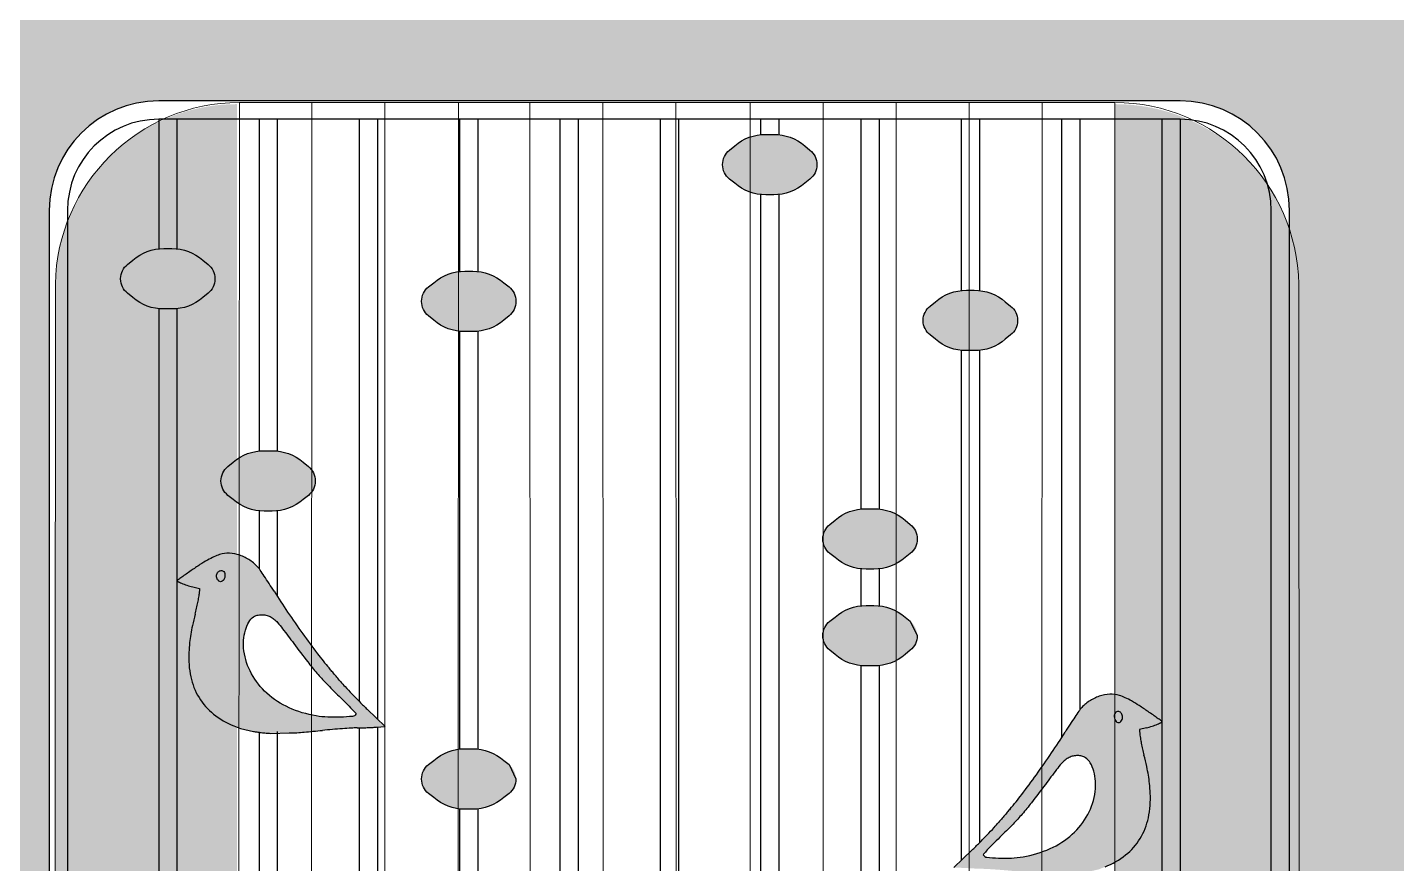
# Model space of a CAD drawing. Header units: millimetres. Extents: x 35877 to 3066687, y -650199 to -40525.
# Drawn here: x 147578.31 to 147615.84, y -179738.5 to -179715.58 of the extents above; entities that cross this region are included whole.
import ezdxf

# ---------------------------------------------------------------- set-up
doc = ezdxf.new("R2010")
doc.units = ezdxf.units.MM
doc.header["$MEASUREMENT"] = 0
for name, color, linetype, lineweight in [('A8_FURNITURE', 32, 'Continuous', 30), ('dim05', 1, 'Continuous', 13), ('Elevation 4.5', 206, 'Continuous', 5), ('FURNITURE', 32, 'Continuous', 9), ('NAME PLATE', 7, 'Continuous', 25)]:
    doc.layers.add(name, color=color, linetype=linetype, lineweight=lineweight)

msp = doc.modelspace()

# ---------------------------------------------------------------- hatches: boundary and pattern name
at = {"layer": 'dim05', "lineweight": 0, "true_color": 0xa47149, "transparency": 33554630}
h = msp.add_hatch(color=35, dxfattribs=at)
h.dxf.hatch_style = 1
h.paths.add_polyline_path([(147618.895087159, -179709.6314368185), (147572.9029963468, -179709.6314368185), (147572.9106457575, -179801.5907615923), (147618.9027365698, -179801.5907615923), (147618.9014972719, -179786.6922291036), (147612.9027365698, -179786.6922291036), (147612.9027365698, -179789.5907615923, -0.4142135623730951), (147609.9027365698, -179792.5907615923), (147581.9051832111, -179792.5907615923, -0.4142135623730951), (147578.9051832111, -179789.5907615923), (147578.9051832111, -179720.5966616372, -0.4142135623730951), (147581.9051832111, -179717.5966616372), (147609.9027365698, -179717.5966616372, -0.4142135623730951), (147612.9027365698, -179720.5966616372), (147612.9027365698, -179747.4923639864), (147618.8982365273, -179747.4923639864)])
at = {"layer": 'Elevation 4.5', "lineweight": 0, "true_color": 0x000000, "transparency": 33554628}
h = msp.add_hatch(color=18, dxfattribs=at)
h.dxf.hatch_style = 1
h.paths.add_polyline_path([(147599.9470042796, -179719.3445247464, 0.2335693837455621), (147599.7569708899, -179718.9443847803), (147599.6123012219, -179718.830085398, 0.1866468864992518), (147598.7622284463, -179718.513588908), (147598.5458952213, -179718.513588908, 0.1866468864992447), (147597.6958224458, -179718.830085398), (147597.5511527777, -179718.9443847803, 0.2294381312187929), (147597.361119388, -179719.3367120677, 0.2335693837448415), (147597.5511527777, -179719.7368520339), (147597.6958224458, -179719.8511514162, 0.1866468864992493), (147598.5458952213, -179720.1676479061), (147598.7622284463, -179720.1676479061, 0.1866468864992456), (147599.6123012219, -179719.8511514162), (147599.7569708899, -179719.7368520339, 0.2294381312761698)])
h = msp.add_hatch(color=18, dxfattribs=at)
h.dxf.hatch_style = 1
h.paths.add_polyline_path([(147583.4482276003, -179722.4755726778, 0.2335693837451339), (147583.2581942106, -179722.0754327117), (147583.1135245426, -179721.9611333294, 0.1866468864992515), (147582.263451767, -179721.6446368394), (147582.047118542, -179721.6446368394, 0.1866468864992447), (147581.1970457665, -179721.9611333294), (147581.0523760984, -179722.0754327117, 0.229438131234605), (147580.8623427087, -179722.4677599991, 0.2335693837451812), (147581.0523760984, -179722.8678999653), (147581.1970457665, -179722.9821993475, 0.1866468864992518), (147582.047118542, -179723.2986958375), (147582.263451767, -179723.2986958375, 0.1866468864992437), (147583.1135245426, -179722.9821993475), (147583.2581942106, -179722.8678999653, 0.229438131234605)])
h.paths.add_polyline_path([(147591.5075825502, -179722.6948477086), (147591.3629128822, -179722.5805483264, 0.1866468864992479), (147590.5128401067, -179722.2640518364), (147590.2965068817, -179722.2640518364, 0.186646886499249), (147589.4464341061, -179722.5805483264), (147589.3017644381, -179722.6948477087, 0.2294381312187934), (147589.1117310484, -179723.0871749961, 0.2335693837454127), (147589.3017644381, -179723.4873149623), (147589.4464341061, -179723.6016143445, 0.1866468864992496), (147590.2965068817, -179723.9181108345), (147590.5128401067, -179723.9181108345, 0.1866468864992459), (147591.3629128822, -179723.6016143445), (147591.5075825502, -179723.4873149623, 0.2294381312761696), (147591.6976159399, -179723.0949876748, 0.2335693837839362)])
h.paths.add_polyline_path([(147586.0079903238, -179727.61639731), (147585.8633206558, -179727.5020979277, 0.1866468864992447), (147585.0132478802, -179727.1856014378), (147584.7969146552, -179727.1856014378, 0.1866468864992453), (147583.9468418797, -179727.5020979277), (147583.8021722116, -179727.61639731, 0.2294381312187938), (147583.6121388219, -179728.0087245975, 0.2335693837448415), (147583.8021722116, -179728.4088645636), (147583.9468418797, -179728.5231639459, 0.1866468864992492), (147584.7969146552, -179728.8396604359), (147585.0132478802, -179728.8396604359, 0.186646886499244), (147585.8633206558, -179728.5231639459), (147586.0079903238, -179728.4088645637, 0.229438131276169), (147586.1980237135, -179728.0165372762, 0.2335693837839357)])
h = msp.add_hatch(color=18, dxfattribs=at)
h.dxf.hatch_style = 1
h.paths.add_polyline_path([(147605.4465965061, -179723.618766813, 0.2335693837455621), (147605.2565631164, -179723.2186268469), (147605.1118934483, -179723.1043274646, 0.1866468864992518), (147604.2618206728, -179722.7878309747), (147604.0454874478, -179722.7878309747, 0.1866468864992447), (147603.1954146722, -179723.1043274646), (147603.0507450042, -179723.2186268469, 0.2294381312187929), (147602.8607116145, -179723.6109541344, 0.2335693837448415), (147603.0507450042, -179724.0110941005), (147603.1954146722, -179724.1253934828, 0.1866468864992493), (147604.0454874478, -179724.4418899727), (147604.2618206728, -179724.4418899727, 0.1866468864992456), (147605.1118934483, -179724.1253934828), (147605.2565631163, -179724.0110941006, 0.2294381312761698)])
h = msp.add_hatch(color=18, dxfattribs=at)
h.dxf.hatch_style = 1
h.paths.add_polyline_path([(147602.6968003928, -179729.6069819538, 0.2335693837455621), (147602.5067670032, -179729.2068419877), (147602.3620973351, -179729.0925426054, 0.1866468864992518), (147601.5120245595, -179728.7760461155), (147601.2956913346, -179728.7760461155, 0.1866468864992447), (147600.445618559, -179729.0925426054), (147600.3009488909, -179729.2068419877, 0.2294381312187929), (147600.1109155013, -179729.5991692752, 0.2335693837448415), (147600.3009488909, -179729.9993092413), (147600.445618559, -179730.1136086236, 0.1866468864992493), (147601.2956913346, -179730.4301051135), (147601.5120245595, -179730.4301051135, 0.1866468864992456), (147602.3620973351, -179730.1136086236), (147602.5067670031, -179729.9993092414, 0.2294381312761698)])
h = msp.add_hatch(color=18, dxfattribs=at)
h.dxf.hatch_style = 1
edge = h.paths.add_edge_path()
edge.add_arc((147565.8403121453, -179743.1288363151), 22.71277757108558, 32.16172456926157, 32.81148210288643)
edge.add_arc((147571.1204233337, -179739.7245390597), 16.43035654375045, 32.81148210665176, 33.63723764329593)
edge.add_arc((147570.1417212888, -179740.3757353864), 17.60590507442646, 33.63732160428831, 34.28730340976625)
edge.add_arc((147584.1305977541, -179730.8377125541), 0.674793347500813, 34.28730343310656, 41.16894355051372)
edge.add_arc((147583.7338811225, -179731.1846320566), 1.201801152872894, 41.16894354354579, 55.9920307366927)
edge.add_arc((147583.7554608134, -179731.1526484459), 1.163218327600577, 55.99203073469801, 71.17988011244289)
edge.add_arc((147583.7926971034, -179731.0433993629), 1.047797777297143, 71.1799864031716, 87.21540258183099)
edge.add_arc((147583.8065676008, -179730.7582252276), 0.7622865198643559, 87.21540257365744, 107.569980809068)
edge.add_arc((147583.9657742484, -179731.2610220277), 1.289687106465092, 107.5699808175182, 114.984230487483)
edge.add_arc((147584.5293445314, -179732.4704713691), 2.62399560651567, 114.984230472451, 119.3422138767468)
edge.add_arc((147585.136895468, -179733.5512478135), 3.863832637452334, 119.3422138913767, 122.918402823684)
edge.add_arc((147587.7191005868, -179737.5399195221), 8.615388727239672, 122.9184028174024, 124.8820485785528)
edge.add_arc((147615.1978430343, -179776.9560851417), 56.66448235709579, 124.8820485660495, 125.0486099598604)
edge.add_arc((147601.7179278614, -179757.739491245), 33.19140002734221, 125.0486100054601, 125.297528854635)
edge.add_arc((147622.3355499754, -179786.8614664596), 68.87298886579251, 125.2975288079876, 125.400118313947)
edge.add_arc((147582.5859270373, -179730.9285579201), 0.2543122433924807, 125.400118316436, 130.7660377782542)
edge.add_arc((147582.4310840983, -179730.7489555303), 0.01717651394238802, 130.7660378935498, 241.7913550572283)
edge.add_arc((147583.1094872025, -179729.484197343), 1.452392192579913, 241.7913550735764, 246.6074439563219)
edge.add_arc((147583.1806104119, -179729.3197827002), 1.631530925651959, 246.6074439603124, 252.0734011422824)
edge.add_arc((147583.3452763866, -179728.8107750752), 2.166510967779784, 252.0734011402797, 256.4923487535344)
edge.add_line((147582.8392331291, -179730.9173576146), (147583.0235380863, -179730.9616313514))
edge.add_line((147583.0235380863, -179730.9616313514), (147583.014488891, -179731.1166177425))
edge.add_arc((147582.2626806984, -179731.0727218938), 0.7530885764697608, 350.1867725936558, 356.65846321495945, ccw=False)
edge.add_arc((147577.5707727064, -179730.261173117), 5.514665208493895, 348.6954306194755, 350.18677260226514, ccw=False)
edge.add_arc((147576.9200876882, -179730.1311063819), 6.178222552240888, 347.16117339176003, 348.6954936126226, ccw=False)
edge.add_arc((147576.6689016047, -179730.0738640057), 6.435848517784304, 345.672186875351, 347.1612144690426, ccw=False)
edge.add_arc((147594.5844854173, -179734.6497520283), 12.0548760364553, 165.6721868666316, 167.2040636775351)
edge.add_arc((147586.7217158359, -179732.8639610465), 3.991862026780903, 167.204063686911, 170.6969806769675)
edge.add_arc((147586.1087116985, -179732.7635402623), 3.370687006033028, 170.6970534266985, 174.5650807287393)
edge.add_arc((147589.2594026329, -179733.0633057202), 6.535606071972467, 174.565080738195, 176.9223248547493)
edge.add_arc((147585.3359263816, -179732.8523510457), 2.606462683265474, 176.9223248525256, 191.7869719320551)
edge.add_arc((147584.5401333291, -179733.0184120381), 1.793527977553087, 191.7869719330732, 211.4585563509173)
edge.add_arc((147584.4752374364, -179733.0581157523), 1.717449979413286, 211.4585563533364, 231.6243327161126)
edge.add_arc((147584.8023423914, -179732.6450517655), 2.244346087587395, 231.6243327160234, 248.1267195580764)
edge.add_line((147583.9661999205, -179734.7278275885), (147584.1453140142, -179734.7997339835))
edge.add_line((147584.1453140142, -179734.7997339835), (147584.5045633157, -179734.8815336793))
edge.add_arc((147584.7995317531, -179733.3420669515), 1.567470632925063, 259.1533424034242, 262.434350220214)
edge.add_arc((147585.3425381856, -179729.2537276684), 5.691712875962254, 262.4343501949585, 263.6909855828025)
edge.add_arc((147585.4039845146, -179728.6979554534), 6.250871535311828, 263.6909856047576, 264.9343735003256)
edge.add_arc((147585.2735632837, -179730.1692652161), 4.773792622310335, 264.9343735001598, 266.4562436123144)
edge.add_line((147584.9784913892, -179734.933929798), (147585.4853311343, -179734.9182160018))
edge.add_line((147585.4853311343, -179734.9182160018), (147585.6112627611, -179734.9182160018))
edge.add_arc((147585.6112627607, -179733.8696397457), 1.048576256143861, 270.0000000222639, 274.4026507890214)
edge.add_arc((147583.4369641072, -179705.6291873956), 29.37260710579882, 274.4026507642312, 274.7970686569487)
edge.add_arc((147583.6406113791, -179708.056297831), 26.9369681186945, 274.7971488530964, 275.310263421353)
edge.add_arc((147582.6595201142, -179697.5014390265), 37.53732586980061, 275.3103236337591, 275.7105061503938)
edge.add_arc((147588.3674673701, -179754.5817868347), 19.82770500941959, 94.91844812055871, 95.7105061553006, ccw=False)
edge.add_arc((147588.4481103688, -179755.5187233875), 20.76810566715427, 94.15348781103518, 94.9184901770812, ccw=False)
edge.add_arc((147588.2841322794, -179753.2605386805), 18.50397515314464, 93.39746178999599, 94.1535177038175, ccw=False)
edge.add_arc((147587.3746291952, -179737.9403964017), 3.156859616249403, 90.60034834854628, 93.39746178710669, ccw=False)
edge.add_arc((147587.2580197004, -179726.8118786137), 7.972269097740296, 270.6003483631366, 271.0369806123186)
edge.add_line((147587.402299737, -179734.7828420334), (147588.112492142, -179734.7470753086))
edge.add_arc((147604.2367795283, -179717.4387509649), 23.65524752161354, 223.9404505925304, 227.0283183088817, ccw=False)
edge.add_arc((147598.7443192796, -179722.7538460091), 16.01214733226215, 222.896776801858, 223.8834857300156, ccw=False)
edge.add_arc((147589.8495157488, -179731.0184750989), 3.870416654803198, 220.0632280018442, 222.8967767977496, ccw=False)
edge.add_arc((147511.2704301621, -179797.1020637056), 98.80242968147073, 40.06322799918034, 40.1516844981128)
edge.add_arc((147524.4820009725, -179785.9566278739), 81.51757089850346, 40.15175099837433, 40.25570186641909)
edge.add_arc((147527.7734586881, -179783.1697271499), 77.20474009557171, 40.25575072261492, 40.34538112926886)
edge.add_arc((147582.1112413586, -179737.0138948019), 5.909891156234724, 40.3453811102247, 40.94446054311418)
edge.add_arc((147592.4495548625, -179728.044515348), 7.776981894013973, 217.2227130501662, 220.944460562683, ccw=False)
edge.add_arc((147605.782742669, -179717.9157417374), 24.52111375975269, 215.641396512841, 217.2227130518501, ccw=False)
edge.add_arc((147607.6756675967, -179716.5584708798), 26.85035160999695, 214.0867432932073, 215.6413965111122, ccw=False)
edge.add_arc((147602.1604021983, -179720.2907255316), 20.19093142486694, 212.1617245665263, 214.0867432949394, ccw=False)
edge = h.paths.add_edge_path(flags=16)
edge.add_arc((147583.7180772418, -179730.5979806505), 0.2322651146118047, 204.4953488956486, 219.9434680252169, ccw=False)
edge.add_arc((147583.6661027482, -179730.6216616967), 0.1751499683182469, 171.290389192147, 204.4953488683468, ccw=False)
edge.add_arc((147583.6568818348, -179730.6202491157), 0.1658214834924032, 136.6978099472737, 171.2903892049318, ccw=False)
edge.add_arc((147583.6192504397, -179730.5847843671), 0.1141120038685766, 93.00279646678632, 136.6978099550661, ccw=False)
edge.add_arc((147583.6185421196, -179730.5712814243), 0.1005904958060329, 45.000014898631775, 93.00279645580622, ccw=False)
edge.add_arc((147583.6220166453, -179730.5678069348), 0.09567680006221069, 11.325878481928214, 45.00003095784922, ccw=False)
edge.add_arc((147583.4621335081, -179730.5998298418), 0.2587353297781608, -4.7066212332899795, 11.325878482564974, ccw=False)
edge.add_arc((147583.4487805748, -179730.5987304773), 0.272133442740565, 339.6071331042216, 355.2933787699598, ccw=False)
edge.add_arc((147583.583241216, -179730.6487168873), 0.1286820390840577, 312.14464819820995, 339.6071330874381, ccw=False)
edge.add_arc((147583.5733450718, -179730.6377817499), 0.1434302898713241, 290.55917258419873, 312.14464822246345, ccw=False)
edge.add_arc((147583.5997267363, -179730.7081211771), 0.06830621089635083, 252.9833380006609, 290.55917254643856, ccw=False)
edge.add_arc((147583.6042663792, -179730.6932881032), 0.08381841382622764, 219.9434680186553, 252.98333803240502, ccw=False)
edge = h.paths.add_edge_path(flags=16)
edge.add_arc((147584.686505605, -179732.007831849), 0.3224896342936749, 104.54598176385619, 123.51146245731499, ccw=False)
edge.add_arc((147584.7309935531, -179732.1792862256), 0.4996217341068242, 90.8832227233267, 104.5459817776453, ccw=False)
edge.add_arc((147584.7315764453, -179732.2170961941), 0.5374361954011544, 77.69642233482853, 90.88322270792588, ccw=False)
edge.add_arc((147584.7472476962, -179732.1452429045), 0.4638938039961975, 62.970975317138425, 77.69642235515062, ccw=False)
edge.add_arc((147584.6752398279, -179732.2863894957), 0.622347246046015, 51.14747338085027, 62.970975305511615, ccw=False)
edge.add_arc((147584.563433248, -179732.4251880744), 0.8005767519077509, 41.35852815053022, 51.14747337910302, ccw=False)
edge.add_arc((147582.9117598894, -179733.8792106407), 3.00107817356593, 37.224918750188124, 41.3585281564371, ccw=False)
edge.add_arc((147531.4541035285, -179772.9729829108), 67.62470719938264, 36.79428501611818, 37.22491874805053, ccw=False)
edge.add_arc((147620.0475440466, -179706.7104029637), 43.00768952093476, 216.7942850155055, 217.637653555101)
edge.add_arc((147591.8362697244, -179728.4655589563), 7.382378137841509, 217.6376535555531, 220.7440865039881)
edge.add_arc((147590.734721462, -179729.414515581), 5.928443046414641, 220.7440865036091, 224.3298438756137)
edge.add_arc((147601.2365659013, -179719.1555100616), 20.60958506176154, 224.3298438766727, 225.7480068876762)
edge.add_arc((147573.910806861, -179747.2042341882), 18.5494245306522, 44.86726686309112, 45.748006887651115, ccw=False)
edge.add_arc((147583.3198676306, -179737.8386673661), 5.27372242245683, 42.62086097932121, 44.86726685715291, ccw=False)
edge.add_arc((147581.5387249785, -179739.4777092497), 7.694244565161012, 41.450303158881525, 42.62086099310898, ccw=False)
edge.add_arc((147587.2898857637, -179734.3983982078), 0.02122358009796283, -32.61788156688658, 41.45030317844203, ccw=False)
edge.add_arc((147587.2021449869, -179734.3422470496), 0.125393616470867, 275.88485687641503, 327.3821184445491, ccw=False)
edge.add_arc((147586.6721489638, -179729.2002906391), 5.294591959775962, 272.4032081349221, 275.8848568685409, ccw=False)
edge.add_arc((147586.7259717971, -179730.4827482374), 4.011005426326134, 267.33728693384694, 272.40320813495885, ccw=False)
edge.add_arc((147586.6648283847, -179731.7974738465), 2.694858799206424, 260.5119849194672, 267.33728693438877, ccw=False)
edge.add_arc((147586.7207033465, -179731.4631486501), 3.033820962743133, 245.8124506496482, 260.51198491980324, ccw=False)
edge.add_arc((147586.4316481796, -179732.1066995516), 2.328334852051495, 227.8874133910659, 245.81245064905892, ccw=False)
edge.add_arc((147586.2336757653, -179732.3257032292), 2.033113430747092, 208.563410003735, 227.8874133889282, ccw=False)
edge.add_arc((147586.0522783108, -179732.4244513358), 1.826579595609213, 187.620794974303, 208.563486297588, ccw=False)
edge.add_arc((147585.6539649936, -179732.4777448244), 1.424716814798801, 176.1607285301803, 187.6207949680533, ccw=False)
edge.add_arc((147585.5407686328, -179732.4701483978), 1.311265848237073, 163.965792939255, 176.1607285358748, ccw=False)
edge.add_arc((147585.2847164206, -179732.39656114), 1.044849219870216, 150.4171642868732, 163.9657929342519, ccw=False)
edge.add_arc((147584.7386387296, -179732.0865621822), 0.4169159444802546, 123.51146246436971, 150.4171642894861, ccw=False)
h = msp.add_hatch(color=18, dxfattribs=at)
h.dxf.hatch_style = 1
h.paths.add_polyline_path([(147602.6968003928, -179732.2610409519, 0.2335693837455621), (147602.5067670032, -179731.8609009858), (147602.3620973351, -179731.7466016035, 0.1866468864992518), (147601.5120245595, -179731.4301051135), (147601.2956913346, -179731.4301051135, 0.1866468864992447), (147600.445618559, -179731.7466016035), (147600.3009488909, -179731.8609009858, 0.2294381312187929), (147600.1109155013, -179732.2532282732, 0.2335693837448415), (147600.3009488909, -179732.6533682394), (147600.445618559, -179732.7676676217, 0.1866468864992493), (147601.2956913346, -179733.0841641116), (147601.5120245595, -179733.0841641116, 0.1866468864992456), (147602.3620973351, -179732.7676676217), (147602.5067670031, -179732.6533682394, 0.2294381312761698)])
h = msp.add_hatch(color=18, dxfattribs=at)
h.dxf.hatch_style = 1
edge = h.paths.add_edge_path()
edge.add_arc((147625.977233781, -179746.9918419766), 22.71277757108558, 507.18851789711357, 507.8382754307384, ccw=False)
edge.add_arc((147620.6971225926, -179743.5875447213), 16.43035654375045, 506.36276235670414, 507.1885178933482, ccw=False)
edge.add_arc((147621.6758246375, -179744.2387410479), 17.60590507442646, 505.7126965902337, 506.36267839571167, ccw=False)
edge.add_arc((147607.6869481722, -179734.7007182157), 0.674793347500813, 498.8310564494863, 505.71269656689344, ccw=False)
edge.add_arc((147608.0836648038, -179735.0476377181), 1.201801152872894, 484.0079692633073, 498.83105645645423, ccw=False)
edge.add_arc((147608.0620851129, -179735.0156541075), 1.163218327600577, 468.8201198875571, 484.007969265302, ccw=False)
edge.add_arc((147608.0248488229, -179734.9064050245), 1.047797777297143, 452.784597418169, 468.8200135968284, ccw=False)
edge.add_arc((147608.0109783255, -179734.6212308892), 0.7622865198643559, 432.43001919093206, 452.78459742634254, ccw=False)
edge.add_arc((147607.8517716779, -179735.1240276892), 1.289687106465092, 425.01576951251707, 432.4300191824818, ccw=False)
edge.add_arc((147607.2882013949, -179736.3334770306), 2.62399560651567, 420.65778612325323, 425.015769527549, ccw=False)
edge.add_arc((147606.6806504583, -179737.414253475), 3.863832637452334, 417.08159717631605, 420.65778610862327, ccw=False)
edge.add_arc((147604.0984453395, -179741.4029251836), 8.615388727239672, 415.1179514214472, 417.0815971825976, ccw=False)
edge.add_arc((147576.6197028921, -179780.8190908033), 56.66448235709579, 414.95139004013964, 415.11795143395045, ccw=False)
edge.add_arc((147590.0996180649, -179761.6024969065), 33.19140002734221, 414.70247114536494, 414.95138999453985, ccw=False)
edge.add_arc((147569.4819959509, -179790.7244721211), 68.87298886579251, 414.599881686053, 414.7024711920124, ccw=False)
edge.add_arc((147609.2316188891, -179734.7915635817), 0.2543122433924807, 409.23396222174586, 414.5998816835639, ccw=False)
edge.add_arc((147609.386461828, -179734.6119611918), 0.01717651394238802, 298.2086449427716, 409.2339621064502, ccw=False)
edge.add_arc((147608.7080587238, -179733.3472030045), 1.452392192579913, 293.39255604367804, 298.2086449264236, ccw=False)
edge.add_arc((147608.6369355144, -179733.1827883617), 1.631530925651959, 287.9265988577175, 293.39255603968763, ccw=False)
edge.add_arc((147608.4722695397, -179732.6737807368), 2.166510967779784, 283.5076512464655, 287.9265988597203, ccw=False)
edge.add_line((147608.9783127973, -179734.7803632761), (147608.79400784, -179734.8246370129))
edge.add_line((147608.79400784, -179734.8246370129), (147608.8030570353, -179734.9796234041))
edge.add_arc((147609.554865228, -179734.9357275554), 0.7530885764697608, 183.3415367850405, 189.8132274063442)
edge.add_arc((147614.24677322, -179734.1241787785), 5.514665208493895, 189.8132273977349, 191.3045693805245)
edge.add_arc((147614.8974582381, -179733.9941120434), 6.178222552240888, 191.3045063873774, 192.83882660824)
edge.add_arc((147615.1486443216, -179733.9368696673), 6.435848517784304, 192.8387855309574, 194.327813124649)
edge.add_arc((147597.233060509, -179738.5127576899), 12.0548760364553, 372.79593632246485, 374.32781313336847, ccw=False)
edge.add_arc((147605.0958300904, -179736.7269667081), 3.991862026780903, 369.3030193230325, 372.795936313089, ccw=False)
edge.add_arc((147605.7088342278, -179736.6265459238), 3.370687006033028, 365.4349192712607, 369.3029465733015, ccw=False)
edge.add_arc((147602.5581432934, -179736.9263113817), 6.535606071972467, 363.0776751452507, 365.434919261805, ccw=False)
edge.add_arc((147606.4816195447, -179736.7153567073), 2.606462683265474, 348.2130280679449, 363.0776751474744, ccw=False)
edge.add_arc((147607.2774125973, -179736.8814176997), 1.793527977553087, 328.5414436490827, 348.21302806692677, ccw=False)
edge.add_arc((147607.3423084899, -179736.9211214138), 1.717449979413286, 308.3756672838874, 328.5414436466636, ccw=False)
edge.add_arc((147607.0152035349, -179736.508057427), 2.244346087587395, 291.87328044192355, 308.37566728397655, ccw=False)
edge.add_line((147607.8513460058, -179738.5908332501), (147607.6722319121, -179738.662739645))
edge.add_line((147607.6722319121, -179738.662739645), (147607.3129826106, -179738.7445393409))
edge.add_arc((147607.0180141732, -179737.2050726131), 1.567470632925063, 277.56564977978604, 280.84665759657577, ccw=False)
edge.add_arc((147606.4750077407, -179733.11673333), 5.691712875962254, 276.30901441719755, 277.5656498050415, ccw=False)
edge.add_arc((147606.4135614117, -179732.560961115), 6.250871535311828, 275.0656264996744, 276.3090143952424, ccw=False)
edge.add_arc((147606.5439826426, -179734.0322708777), 4.773792622310335, 273.5437563876856, 275.06562649984016, ccw=False)
edge.add_line((147606.8390545371, -179738.7969354595), (147606.332214792, -179738.7812216634))
edge.add_line((147606.332214792, -179738.7812216634), (147606.2062831652, -179738.7812216634))
edge.add_arc((147606.2062831656, -179737.7326454072), 1.048576256143861, 265.59734921097856, 269.99999997773614, ccw=False)
edge.add_arc((147608.3805818191, -179709.4921930571), 29.37260710579882, 265.2029313430513, 265.59734923576883, ccw=False)
edge.add_arc((147608.1769345472, -179711.9193034926), 26.9369681186945, 264.689736578647, 265.20285114690364, ccw=False)
edge.add_arc((147609.1580258121, -179701.3644446881), 37.53732586980061, 264.28949384960623, 264.68967636624086, ccw=False)
edge.add_arc((147603.4500785562, -179758.4447924962), 19.82770500941959, 444.2894938446994, 445.0815518794412)
edge.add_arc((147603.3694355575, -179759.3817290491), 20.76810566715427, 445.0815098229188, 445.8465121889648)
edge.add_arc((147603.5334136469, -179757.1235443421), 18.50397515314464, 445.8464822961825, 446.602538210004)
edge.add_arc((147604.4429167311, -179741.8034020633), 3.156859616249403, 446.6025382128933, 449.3996516514537)
edge.add_arc((147604.5595262259, -179730.6748842753), 7.972269097740296, 268.96301938768136, 269.39965163686344, ccw=False)
edge.add_line((147604.4152461893, -179738.6458476949), (147603.7050537844, -179738.6100809702))
edge.add_arc((147587.580766398, -179721.3017566264), 23.65524752161354, 312.9716816911183, 316.0595494074697)
edge.add_arc((147593.0732266467, -179726.6168516706), 16.01214733226215, 316.1165142699844, 317.103223198142)
edge.add_arc((147601.9680301775, -179734.8814807604), 3.870416654803198, 317.1032232022504, 319.9367719981558)
edge.add_arc((147680.5471157643, -179800.9650693672), 98.80242968147073, 499.8483155018872, 499.9367720008196, ccw=False)
edge.add_arc((147667.3355449539, -179789.8196335354), 81.51757089850346, 499.7442981335809, 499.84824900162573, ccw=False)
edge.add_arc((147664.0440872382, -179787.0327328114), 77.20474009557171, 499.6546188707312, 499.7442492773851, ccw=False)
edge.add_arc((147609.7063045677, -179740.8769004635), 5.909891156234724, 499.0555394568858, 499.6546188897753, ccw=False)
edge.add_arc((147599.3679910638, -179731.9075210095), 7.776981894013973, 319.0555394373171, 322.7772869498338)
edge.add_arc((147586.0348032573, -179721.778747399), 24.52111375975269, 322.7772869481498, 324.358603487159)
edge.add_arc((147584.1418783296, -179720.4214765413), 26.85035160999695, 324.3586034888878, 325.9132567067927)
edge.add_arc((147589.6571437281, -179724.1537311932), 20.19093142486694, 325.9132567050606, 327.8382754334737)
edge = h.paths.add_edge_path(flags=16)
edge.add_arc((147608.0994686846, -179734.460986312), 0.2322651146118047, 320.0565319747831, 335.5046511043514)
edge.add_arc((147608.1514431782, -179734.4846673583), 0.1751499683182469, 335.5046511316532, 368.709610807853)
edge.add_arc((147608.1606640916, -179734.4832547772), 0.1658214834924032, 368.7096107950683, 403.3021900527262)
edge.add_arc((147608.1982954866, -179734.4477900286), 0.1141120038685766, 403.3021900449339, 446.9972035332137)
edge.add_arc((147608.1990038067, -179734.4342870859), 0.1005904958060329, 446.9972035441938, 494.9999851013681)
edge.add_arc((147608.195529281, -179734.4308125963), 0.09567680006221069, 494.9999690421509, 528.6741215180718)
edge.add_arc((147608.3554124182, -179734.4628355034), 0.2587353297781608, 528.674121517435, 544.70662123329)
edge.add_arc((147608.3687653515, -179734.4617361389), 0.272133442740565, 184.7066212300402, 200.3928668957784)
edge.add_arc((147608.2343047103, -179734.5117225489), 0.1286820390840577, 200.3928669125619, 227.8553518017901)
edge.add_arc((147608.2442008546, -179734.5007874115), 0.1434302898713241, 227.8553517775366, 249.4408274158013)
edge.add_arc((147608.21781919, -179734.5711268387), 0.06830621089635083, 249.4408274535614, 287.0166619993391)
edge.add_arc((147608.2132795471, -179734.5562937647), 0.08381841382622764, 287.016661967595, 320.0565319813447)
edge = h.paths.add_edge_path(flags=16)
edge.add_arc((147607.1310403213, -179735.8708375106), 0.3224896342936749, 416.488537542685, 435.4540182361438)
edge.add_arc((147607.0865523732, -179736.0422918872), 0.4996217341068242, 435.4540182223546, 449.1167772766733)
edge.add_arc((147607.0859694811, -179736.0801018557), 0.5374361954011544, 449.116777292074, 462.3035776651715)
edge.add_arc((147607.0702982302, -179736.0082485661), 0.4638938039961975, 462.3035776448494, 477.0290246828616)
edge.add_arc((147607.1423060984, -179736.1493951573), 0.622347246046015, 477.0290246944884, 488.8525266191497)
edge.add_arc((147607.2541126783, -179736.2881937359), 0.8005767519077509, 488.852526620897, 498.6414718494698)
edge.add_arc((147608.9057860369, -179737.7422163022), 3.00107817356593, 498.6414718435628, 502.7750812498119)
edge.add_arc((147660.3634423979, -179776.8359885723), 67.62470719938264, 502.7750812519495, 503.2057149838819)
edge.add_arc((147571.7700018797, -179710.5734086253), 43.00768952093476, 322.362346444899, 323.20571498449453, ccw=False)
edge.add_arc((147599.9812762019, -179732.3285646179), 7.382378137841509, 319.25591349601183, 322.36234644444687, ccw=False)
edge.add_arc((147601.0828244643, -179733.2775212426), 5.928443046414641, 315.6701561243863, 319.2559134963909, ccw=False)
edge.add_arc((147590.580980025, -179723.0185157232), 20.60958506176154, 314.2519931123239, 315.6701561233273, ccw=False)
edge.add_arc((147617.9067390653, -179751.0672398497), 18.5494245306522, 494.2519931123489, 495.1327331369088)
edge.add_arc((147608.4976782957, -179741.7016730277), 5.27372242245683, 495.1327331428471, 497.3791390206788)
edge.add_arc((147610.2788209478, -179743.3407149113), 7.694244565161012, 497.379139006891, 498.5496968411185)
edge.add_arc((147604.5276601626, -179738.2614038694), 0.02122358009796283, 498.549696821558, 572.6178815668867)
edge.add_arc((147604.6154009394, -179738.2052527112), 0.125393616470867, 212.6178815554509, 264.115143123585)
edge.add_arc((147605.1453969625, -179733.0632963007), 5.294591959775962, 264.1151431314591, 267.5967918650779)
edge.add_arc((147605.0915741292, -179734.345753899), 4.011005426326134, 267.5967918650412, 272.6627130661531)
edge.add_arc((147605.1527175416, -179735.660479508), 2.694858799206424, 272.6627130656112, 279.4880150805329)
edge.add_arc((147605.0968425798, -179735.3261543117), 3.033820962743133, 279.4880150801967, 294.1875493503518)
edge.add_arc((147605.3858977467, -179735.9697052132), 2.328334852051495, 294.187549350941, 312.1125866089341)
edge.add_arc((147605.583870161, -179736.1887088907), 2.033113430747092, 312.1125866110718, 331.436589996265)
edge.add_arc((147605.7652676155, -179736.2874569974), 1.826579595609213, 331.436513702412, 352.379205025697)
edge.add_arc((147606.1635809327, -179736.3407504859), 1.424716814798801, 352.3792050319467, 363.8392714698197)
edge.add_arc((147606.2767772936, -179736.3331540593), 1.311265848237073, 363.8392714641251, 376.0342070607451)
edge.add_arc((147606.5328295057, -179736.2595668015), 1.044849219870216, 376.0342070657481, 389.5828357131268)
edge.add_arc((147607.0789071967, -179735.9495678438), 0.4169159444802546, 389.5828357105138, 416.4885375356303)
h = msp.add_hatch(color=18, dxfattribs=at)
h.dxf.hatch_style = 1
h.paths.add_polyline_path([(147591.6976159399, -179736.1885104848, 0.2335693837455621), (147591.5075825503, -179735.7883705186), (147591.3629128822, -179735.6740711363, 0.1866468864992518), (147590.5128401067, -179735.3575746464), (147590.2965068817, -179735.3575746464, 0.1866468864992447), (147589.4464341061, -179735.6740711363), (147589.3017644381, -179735.7883705187, 0.2294381312187929), (147589.1117310484, -179736.1806978061, 0.2335693837448415), (147589.3017644381, -179736.5808377722), (147589.4464341061, -179736.6951371545, 0.1866468864992493), (147590.2965068817, -179737.0116336445), (147590.5128401067, -179737.0116336445, 0.1866468864992456), (147591.3629128822, -179736.6951371545), (147591.5075825502, -179736.5808377723, 0.2294381312761698)])
at = {"layer": 'NAME PLATE', "lineweight": 0, "true_color": 0x000000, "transparency": 33554687}
h = msp.add_hatch(color=18, dxfattribs=at)
h.dxf.hatch_style = 1
h.set_gradient(color1=(153, 155, 55), color2=(229, 232, 120), name='INVCYLINDER')
h.paths.add_polyline_path([(147613.1547618787, -179722.6648410555, 0.4109880837196706), (147608.1175643893, -179717.6828748545), (147608.1175643893, -179760.6289588093), (147613.1547618787, -179760.625309019)], flags=17)
h.paths.add_polyline_path([(147613.1549290966, -179764.6428467751, 0.9852287181319922), (147613.0925261053, -179760.6443848274), (147608.1175643893, -179760.6289588093), (147608.1175643893, -179787.5897181373), (147584.0554205827, -179787.5897181373), (147584.0554205827, -179717.6825714951, 0.4142438736979137), (147579.0727393104, -179722.6648410984), (147579.0254731785, -179787.6143749796, 0.4139882622943566), (147584.025471699, -179792.6182213986), (147608.0747855956, -179792.6367221513, 0.4196556007892562), (147613.1834233879, -179787.6094928638)])

# ---------------------------------------------------------------- linework, layer by layer
at = {"layer": 'A8_FURNITURE', "linetype": 'ByBlock', "lineweight": 15, "transparency": 33554687}
for p, q in [((147584.1191089646, -179717.6355897042, 531.9840777681574), (147584.056957566, -179787.541776202, -260.0136148767915)), ((147584.1098784528, -179717.6355890906, -42.33362148404757), (147608.1175047234, -179717.637184943, 42.33362148404757)), ((147586.1054904509, -179717.6357217444, 2.395492587626329), (147586.0647244937, -179787.5433207451, -1.503754232695003)), ((147588.1067735201, -179717.6358547752, 2.394176148815795), (147588.0938927077, -179764.5926250291)), ((147590.121336311, -179717.6359886887, 2.393617538788078), (147590.1095678002, -179760.5969979625, -0.000630084406848308)), ((147592.0938925527, -179760.5944154633), (147592.0800681071, -179717.6361188909, -487.9421630689676)), ((147594.0938924752, -179760.5938587496), (147594.0800683314, -179717.6362518363, -487.9134593371583)), ((147596.0938923978, -179760.5933020358), (147596.0800685557, -179717.6363847818, -487.884758061)), ((147598.1159960682, -179717.6365201155, 2.387592677821921), (147598.1192912339, -179760.5932693139)), ((147600.1159964711, -179717.6366530609, 2.386277242904157), (147600.1192917733, -179760.594928604)), ((147602.115996967, -179717.6367860064, 2.384537402067849), (147602.1192930803, -179760.5993454616)), ((147604.1167488576, -179717.6369190019, -0.1817113195797617), (147604.1235335905, -179760.5850562039, -160.2193061978)), ((147606.1147355497, -179760.5833594356, -160.2096370109974), (147606.1175047817, -179717.6370519976, -0.182592512647517)), ((147613.1547022126, -179722.6175552919, -42.33362148404757), (147613.1714638284, -179760.5980152559, -172.4779544589025))]:
    msp.add_line(p, q, dxfattribs=at)
for points in [[(147608.1147349032, -179760.5816551708), (147608.1175047234, -179717.637184943)], [(147579.0288124727, -179787.7514915137), (147579.0726809636, -179722.6175552919)]]:
    msp.add_lwpolyline(points, dxfattribs=at)
for centre, start, end in [((147584.1405642132, -179722.7041186838, -42.33362148404757), 90.34687438484784, 179.0214386323022), ((147608.086818963, -179722.7041186838, -42.33362148404757), 0.9785613676978593, 89.65312561681972)]:
    msp.add_arc(centre, 5.068622480763499, start, end, dxfattribs=at)
at = {"layer": 'Elevation 4.5', "color": 18, "lineweight": 30, "true_color": 0x000000, "transparency": 33554687}
for p, q in [((147581.9052851545, -179718.0966616372), (147581.9052851545, -179721.6508612919)), ((147582.4052851545, -179718.0966616372), (147582.4052851545, -179721.6508612918)), ((147584.6550812677, -179718.0966616372), (147584.6550812677, -179727.1918258902)), ((147585.1550812677, -179718.0966616372), (147585.1550812677, -179727.1918258902)), ((147587.4048773809, -179718.0966616372), (147587.4048773809, -179734.0593374703)), ((147587.9048773809, -179718.0966616372), (147587.9048773809, -179734.5465929848)), ((147590.1546734942, -179718.0966616372), (147590.1546734942, -179722.2702762889)), ((147590.6546734942, -179718.0966616372), (147590.6546734942, -179722.2702762888)), ((147592.9044696074, -179718.0966616372), (147592.9044696074, -179750.5727564946)), ((147593.4044696074, -179718.0966616372), (147593.4044696074, -179746.4178169572)), ((147595.6542657206, -179718.0966616372), (147595.6542657206, -179727.6516412331)), ((147596.1542657206, -179718.0966616372), (147596.1542657206, -179727.6347130956)), ((147598.4040618338, -179718.0966616372), (147598.4040618338, -179718.5198133605)), ((147598.9040618338, -179718.0966616372), (147598.9040618338, -179718.5198133604)), ((147601.153857947, -179718.0966616372), (147601.153857947, -179728.7822705679)), ((147601.653857947, -179718.0966616372), (147601.653857947, -179728.7822705679)), ((147603.9036540603, -179718.0966616372), (147603.9036540603, -179722.7940554271)), ((147604.4036540603, -179718.0966616372), (147604.4036540603, -179722.7940554271)), ((147606.6534501735, -179718.0966616372), (147606.6534501735, -179726.4421343639)), ((147607.1534501735, -179718.0966616372), (147607.1534501735, -179726.4580298793)), ((147609.4032462867, -179718.0966616372), (147609.4032462867, -179725.8261210397)), ((147609.9032462867, -179718.0966616891), (147609.9032462867, -179725.8434954401)), ((147598.4040618338, -179720.1614234537), (147598.4040618338, -179755.2441811826)), ((147598.9040618338, -179720.1614234537), (147598.9040618338, -179755.7315427494)), ((147581.9052851545, -179723.2924713851), (147581.9052851545, -179740.0145212121)), ((147582.4052851545, -179723.2924713851), (147582.4052851545, -179740.0145212121)), ((147590.1546734942, -179723.9118863821), (147590.1546734942, -179735.3637990988)), ((147590.6546734942, -179723.9118863821), (147590.6546734942, -179735.3637990988)), ((147603.9036540603, -179724.4356655203), (147603.9036540603, -179738.4183034461)), ((147604.4036540603, -179724.4356655203), (147604.4036540603, -179737.9314104214)), ((147609.4032462867, -179725.8261210397), (147609.4032462867, -179739.6386757957)), ((147609.9032462867, -179725.8434954401), (147609.9032462867, -179739.6386757957)), ((147606.6534501735, -179726.4421343639), (147606.6534501735, -179735.0532393939)), ((147607.1534501735, -179726.4580298793), (147607.1534501735, -179734.2875282507)), ((147595.6542657206, -179727.6516412331), (147595.6542657206, -179739.5647446326)), ((147596.1542657206, -179727.6347130956), (147596.1542657206, -179739.5647446325)), ((147584.6550812677, -179728.8334359834), (147584.6550812677, -179730.4131385255)), ((147585.1550812677, -179728.8334359834), (147585.1550812677, -179731.1761640554)), ((147601.153857947, -179730.4238806611), (147601.153857947, -179731.436329566)), ((147601.653857947, -179730.4238806611), (147601.653857947, -179731.4363295659)), ((147582.8392327244, -179730.9173575173), (147583.0235380863, -179730.9616313514)), ((147583.0235380863, -179730.9616313514), (147583.01448893, -179731.116617074)), ((147601.153857947, -179733.0779396592), (147601.153857947, -179739.2764117407)), ((147601.653857947, -179733.0779396592), (147601.653857947, -179739.2594836032)), ((147588.112492142, -179734.7470753086), (147587.6217034191, -179734.2731472352)), ((147583.9662014296, -179734.7278281944), (147584.1453140142, -179734.7997339835)), ((147584.1453140142, -179734.7997339835), (147584.5045633157, -179734.8815336793)), ((147584.6550812677, -179734.9037717787), (147584.6550812677, -179749.685029867)), ((147584.9784913892, -179734.933929798), (147585.4853311343, -179734.9182160018)), ((147585.1550812677, -179734.8868436413), (147585.1550812677, -179749.6850298669)), ((147585.4853311343, -179734.9182160018), (147585.6112638022, -179734.9182160018)), ((147587.4048773809, -179734.7827949593), (147587.4048773809, -179773.2695883997)), ((147587.8718321245, -179734.763875269), (147588.112492142, -179734.7470753086)), ((147587.9048773809, -179734.7615684504), (147587.9048773809, -179773.2794706501)), ((147608.9783132019, -179734.7803631789), (147608.79400784, -179734.8246370129)), ((147608.79400784, -179734.8246370129), (147608.8030569963, -179734.9796227355)), ((147606.6534501735, -179735.749447889), (147606.6534501735, -179735.7589228309)), ((147590.1546734942, -179737.005409192), (147590.1546734942, -179749.7137950312)), ((147590.6546734942, -179737.005409192), (147590.6546734942, -179750.5473597735)), ((147603.7050537844, -179738.6100809702), (147604.1958425072, -179738.1361528968))]:
    msp.add_line(p, q, dxfattribs=at)
msp.add_lwpolyline([(147612.4027365698, -179747.4923639864), (147612.4027365698, -179720.5966616372, 0.4142135623730951), (147609.9027365698, -179718.0966616372), (147581.9051832111, -179718.0966616372, 0.4142135623730951), (147579.4051832111, -179720.5966616372), (147579.4051832111, -179789.5907615923, 0.4142135623730951), (147581.9051832111, -179792.0907615923), (147609.9027365698, -179792.0907615923, 0.4142135623730951), (147612.4027365698, -179789.5907615923), (147612.4027365698, -179786.6922291036)], format="xyb", dxfattribs=at)
for points in [[(147599.9470042796, -179719.3367120677), (147599.9470042796, -179719.3445247464, -0.2294381312374742), (147599.7569708899, -179719.7368520339), (147599.6123012219, -179719.8511514162, -0.1866468864992491), (147598.7622284463, -179720.1676479061), (147598.5458952213, -179720.1676479061, -0.1866468864992491), (147597.6958224458, -179719.8511514162), (147597.5511527777, -179719.7368520339, -0.2294381312374742), (147597.361119388, -179719.3445247464), (147597.361119388, -179719.3367120677, -0.2294381312374741), (147597.5511527777, -179718.9443847803), (147597.6958224458, -179718.830085398, -0.1866468864992491), (147598.5458952213, -179718.513588908), (147598.7622284463, -179718.513588908, -0.1866468864992491), (147599.6123012219, -179718.830085398), (147599.7569708899, -179718.9443847803, -0.2294381312374741)], [(147583.4482276003, -179722.4677599991), (147583.4482276003, -179722.4755726778, -0.2294381312374742), (147583.2581942106, -179722.8678999653), (147583.1135245426, -179722.9821993475, -0.1866468864992491), (147582.263451767, -179723.2986958375), (147582.047118542, -179723.2986958375, -0.1866468864992491), (147581.1970457665, -179722.9821993475), (147581.0523760984, -179722.8678999653, -0.2294381312374742), (147580.8623427087, -179722.4755726778), (147580.8623427087, -179722.4677599991, -0.2294381312374741), (147581.0523760984, -179722.0754327117), (147581.1970457665, -179721.9611333294, -0.1866468864992491), (147582.047118542, -179721.6446368394), (147582.263451767, -179721.6446368394, -0.1866468864992491), (147583.1135245426, -179721.9611333294), (147583.2581942106, -179722.0754327117, -0.2294381312374741)], [(147591.6976159399, -179723.0871749961), (147591.6976159399, -179723.0949876748, -0.2294381312374742), (147591.5075825503, -179723.4873149623), (147591.3629128822, -179723.6016143445, -0.1866468864992491), (147590.5128401067, -179723.9181108345), (147590.2965068817, -179723.9181108345, -0.1866468864992491), (147589.4464341061, -179723.6016143445), (147589.3017644381, -179723.4873149623, -0.2294381312374742), (147589.1117310484, -179723.0949876748), (147589.1117310484, -179723.0871749961, -0.2294381312374741), (147589.3017644381, -179722.6948477087), (147589.4464341061, -179722.5805483264, -0.1866468864992491), (147590.2965068817, -179722.2640518364), (147590.5128401067, -179722.2640518364, -0.1866468864992491), (147591.3629128822, -179722.5805483264), (147591.5075825503, -179722.6948477087, -0.2294381312374741)], [(147605.446596506, -179723.6109541343), (147605.446596506, -179723.618766813, -0.2294381312374742), (147605.2565631164, -179724.0110941005), (147605.1118934483, -179724.1253934828, -0.1866468864992491), (147604.2618206727, -179724.4418899727), (147604.0454874478, -179724.4418899727, -0.1866468864992491), (147603.1954146722, -179724.1253934828), (147603.0507450041, -179724.0110941005, -0.2294381312374742), (147602.8607116145, -179723.618766813), (147602.8607116145, -179723.6109541343, -0.2294381312374741), (147603.0507450042, -179723.2186268469), (147603.1954146722, -179723.1043274646, -0.1866468864992491), (147604.0454874478, -179722.7878309746), (147604.2618206727, -179722.7878309746, -0.1866468864992491), (147605.1118934483, -179723.1043274646), (147605.2565631164, -179723.2186268469, -0.2294381312374741)], [(147586.1980237135, -179728.0087245975), (147586.1980237135, -179728.0165372762, -0.2294381312374742), (147586.0079903239, -179728.4088645636), (147585.8633206558, -179728.5231639459, -0.1866468864992491), (147585.0132478802, -179728.8396604359), (147584.7969146552, -179728.8396604359, -0.1866468864992491), (147583.9468418797, -179728.5231639459), (147583.8021722116, -179728.4088645636, -0.2294381312374742), (147583.6121388219, -179728.0165372762), (147583.6121388219, -179728.0087245975, -0.2294381312374741), (147583.8021722117, -179727.61639731), (147583.9468418797, -179727.5020979277, -0.1866468864992491), (147584.7969146552, -179727.1856014378), (147585.0132478802, -179727.1856014378, -0.1866468864992491), (147585.8633206558, -179727.5020979277), (147586.0079903239, -179727.61639731, -0.2294381312374741)], [(147602.6968003928, -179729.5991692752), (147602.6968003928, -179729.6069819538, -0.2294381312374742), (147602.5067670032, -179729.9993092413), (147602.3620973351, -179730.1136086236, -0.1866468864992491), (147601.5120245595, -179730.4301051135), (147601.2956913346, -179730.4301051135, -0.1866468864992491), (147600.445618559, -179730.1136086236), (147600.3009488909, -179729.9993092413, -0.2294381312374742), (147600.1109155013, -179729.6069819538), (147600.1109155013, -179729.5991692752, -0.2294381312374741), (147600.300948891, -179729.2068419877), (147600.445618559, -179729.0925426054, -0.1866468864992491), (147601.2956913346, -179728.7760461155), (147601.5120245595, -179728.7760461155, -0.1866468864992491), (147602.3620973351, -179729.0925426054), (147602.5067670032, -179729.2068419877, -0.2294381312374741)], [(147583.6896703228, -179730.5001531841, -0.147998), (147583.7158302573, -179730.5490171432, -0.070065), (147583.719996717, -179730.6210556848, -0.06855499999999999), (147583.7038582549, -179730.6935565696, -0.120405), (147583.6695874891, -179730.7441285654, -0.09446399999999999), (147583.6237141215, -179730.7720769728, -0.16544), (147583.5797370717, -179730.773436962, -0.145171), (147583.5400046535, -179730.7471022008, -0.06750700000000001), (147583.506717341, -179730.6942826537, -0.145904), (147583.4929722158, -179730.5951413241, -0.152099), (147583.536206041, -179730.5065208554, -0.193), (147583.6132731964, -179730.4708290162, -0.212568)], [(147602.6968003928, -179732.2532282732), (147602.6968003928, -179732.2610409519, -0.2294381312374742), (147602.5067670032, -179732.6533682394), (147602.3620973351, -179732.7676676217, -0.1866468864992491), (147601.5120245595, -179733.0841641116), (147601.2956913346, -179733.0841641116, -0.1866468864992491), (147600.445618559, -179732.7676676217), (147600.3009488909, -179732.6533682394, -0.2294381312374742), (147600.1109155013, -179732.2610409519), (147600.1109155013, -179732.2532282732, -0.2294381312374741), (147600.300948891, -179731.8609009858), (147600.445618559, -179731.7466016035, -0.1866468864992491), (147601.2956913346, -179731.4301051135), (147601.5120245595, -179731.4301051135, -0.1866468864992491), (147602.3620973351, -179731.7466016035), (147602.5067670032, -179731.8609009858)], [(147584.9580600603, -179731.732017048, -0.051635), (147585.0656480257, -179731.8017272073, -0.042739), (147585.1643379915, -179731.8961922096, -0.018038), (147585.3014176056, -179732.0637200174, -0.001879), (147585.6073674553, -179732.4695876225, 0.00368), (147585.9902583691, -179732.9737357722, 0.013555), (147586.243146942, -179733.2839076891, 0.015647), (147586.4939396733, -179733.5572449682, 0.006188), (147586.8548862429, -179733.9177011802, -0.003843), (147587.0575884921, -179734.1182384996, -0.009801), (147587.2005303596, -179734.2675884012, -0.005108), (147587.3057934707, -179734.3843488232, -0.334926), (147587.3077620627, -179734.4098384127, -0.228559), (147587.21500149, -179734.4669798416, -0.015192), (147586.8941749855, -179734.4902252763, -0.022109), (147586.5396319214, -179734.4894229161, -0.029789), (147586.220609898, -179734.4554681813, -0.06422699999999999), (147585.4776757742, -179734.2306298313, -0.078375), (147584.8702779704, -179733.8339129874, -0.084521), (147584.4479927333, -179733.2977558673, -0.091628), (147584.2418323363, -179732.666687568, -0.050044), (147584.2324447163, -179732.3823608446, -0.053263), (147584.2805150038, -179732.1079620983, -0.059186), (147584.3760707253, -179731.8807386, -0.11794), (147584.5084569771, -179731.7389485094, -0.082944), (147584.6055116541, -179731.6956787709, -0.059685), (147584.7232922063, -179731.6797238507, -0.057602), (147584.8460998715, -179731.6920037747, -0.06434)], [(147608.1278756035, -179734.3631588457, 0.147998), (147608.101715669, -179734.4120228048, 0.070065), (147608.0975492093, -179734.4840613464, 0.06855499999999999), (147608.1136876714, -179734.5565622311, 0.120405), (147608.1479584372, -179734.6071342269, 0.09446399999999999), (147608.1938318048, -179734.6350826343, 0.16544), (147608.2378088546, -179734.6364426236, 0.145171), (147608.2775412728, -179734.6101078623, 0.06750700000000001), (147608.3108285853, -179734.5572883153, 0.145904), (147608.3245737105, -179734.4581469856, 0.152099), (147608.2813398853, -179734.3695265169, 0.193), (147608.2042727299, -179734.3338346778, 0.212568)], [(147591.69761594, -179736.1806978061), (147591.69761594, -179736.1885104848, -0.2294381312374742), (147591.5075825503, -179736.5808377722), (147591.3629128823, -179736.6951371545, -0.1866468864992491), (147590.5128401067, -179737.0116336445), (147590.2965068817, -179737.0116336445, -0.1866468864992491), (147589.4464341062, -179736.6951371545), (147589.3017644381, -179736.5808377722, -0.2294381312374742), (147589.1117310484, -179736.1885104848), (147589.1117310484, -179736.1806978061, -0.2294381312374741), (147589.3017644381, -179735.7883705186), (147589.4464341062, -179735.6740711363, -0.1866468864992491), (147590.2965068817, -179735.3575746464), (147590.5128401067, -179735.3575746464, -0.1866468864992491), (147591.3629128823, -179735.6740711363), (147591.5075825503, -179735.7883705186)], [(147606.859485866, -179735.5950227095, 0.051635), (147606.7518979007, -179735.6647328689, 0.042739), (147606.6532079348, -179735.7591978712, 0.018038), (147606.5161283207, -179735.926725679, 0.001879), (147606.2101784711, -179736.3325932841, -0.00368), (147605.8272875572, -179736.8367414338, -0.013555), (147605.5743989843, -179737.1469133506, -0.015647), (147605.323606253, -179737.4202506297, -0.006188), (147604.9626596834, -179737.7807068417, 0.003843), (147604.7599574342, -179737.9812441611, 0.009801), (147604.6170155668, -179738.1305940628, 0.005108), (147604.5117524556, -179738.2473544847, 0.334926), (147604.5097838636, -179738.2728440743, 0.228559), (147604.6025444363, -179738.3299855031, 0.015192), (147604.9233709408, -179738.3532309379, 0.022109), (147605.277914005, -179738.3524285776, 0.029789), (147605.5969360283, -179738.3184738428, 0.06422699999999999), (147606.3398701522, -179738.0936354928, 0.078375), (147606.947267956, -179737.696918649, 0.084521), (147607.369553193, -179737.1607615289, 0.091628), (147607.57571359, -179736.5296932295, 0.050044), (147607.58510121, -179736.2453665062, 0.053263), (147607.5370309225, -179735.9709677598, 0.059186), (147607.441475201, -179735.7437442615, 0.11794), (147607.3090889492, -179735.6019541709, 0.082944), (147607.2120342722, -179735.5586844325, 0.059685), (147607.09425372, -179735.5427295122, 0.057602), (147606.9714460548, -179735.5550094362, 0.06434)]]:
    msp.add_lwpolyline(points, format="xyb", close=True, dxfattribs=at)
for centre, radius, start, end in [((147584.5293445317, -179732.4704713684), 2.623995605995932, 114.9842620505962, 119.3423412243183), ((147583.9657742483, -179731.2610220277), 1.289687106467398, 107.570058227055, 114.9842947078556), ((147583.8065676008, -179730.7582252277), 0.7622865199143046, 87.21550114132543, 107.5701117891655), ((147583.7926971033, -179731.043399363), 1.04779777737952, 71.17894093709971, 87.21547428581611), ((147583.7554608134, -179731.152648446), 1.163218327678083, 55.99033052553902, 71.17893838429171), ((147615.1978430415, -179776.9560851319), 56.66448235315305, 124.8820412123029, 125.0486573099175), ((147587.7191005859, -179737.5399195219), 8.615388726649833, 122.9184072270355, 124.8820001330462), ((147585.1368954678, -179733.5512478141), 3.863832637864203, 119.3423003619408, 122.9184126580649), ((147583.7338811225, -179731.1846320565), 1.201801152876731, 41.16895437226041, 55.99038510698875), ((147584.1305977539, -179730.8377125541), 0.6747933476355904, 34.28728766469945, 41.16896283715685), ((147570.1417212918, -179740.3757353892), 17.60590507348274, 33.63963304974449, 34.28730281757505), ((147582.4310840983, -179730.7489555303), 0.01717651394821247, 130.7660965104147, 241.7913230660672), ((147582.5859270373, -179730.9285579203), 0.2543122435719983, 125.4002412998834, 130.7660417286933), ((147583.1094872023, -179729.4841973431), 1.452392192378978, 241.7913546969737, 246.6073872706736), ((147622.3355499736, -179786.8614664527), 68.87298885913003, 125.2974447403917, 125.4001187704238), ((147583.1806104119, -179729.3197826997), 1.631530926074752, 246.6073935026667, 252.0732910358252), ((147601.717927845, -179757.7394912562), 33.19140002708405, 125.0486907877707, 125.2973543724523), ((147583.3452763864, -179728.8107750755), 2.166510967498774, 252.0733182190897, 256.4923377517696), ((147571.1204233335, -179739.7245390588), 16.43035654344781, 32.81145026824028, 33.63971445101958), ((147565.8403121446, -179743.1288363151), 22.7127775716815, 32.16172667348426, 32.8114590732156), ((147577.5707727055, -179730.261173117), 5.514665209368815, 348.6964097871125, 350.1867665950332), ((147582.2626806984, -179731.0727218937), 0.7530885764547112, 350.1867285793644, 356.6585141558094), ((147602.1604021987, -179720.2907255321), 20.19093142500675, 212.1617221963814, 214.0865859447735), ((147576.6689016053, -179730.0738640053), 6.435848517269968, 345.6721553977517, 347.1611371658562), ((147576.9200876886, -179730.131106381), 6.178222552010446, 347.161092860886, 348.6963676043107), ((147607.675667597, -179716.5584708787), 26.85035161077118, 214.0866249709603, 215.6411502206613), ((147586.7217158357, -179732.8639610468), 3.991862026580391, 167.2039946496221, 170.6960167389348), ((147594.5844854178, -179734.6497520267), 12.05487603655545, 165.6722036769508, 167.2040408262525), ((147586.1087116988, -179732.7635402618), 3.370687006320364, 170.6959118642012, 174.5650719962682), ((147605.7827426689, -179717.9157417379), 24.5211137593664, 215.6411268245673, 217.2226944170249), ((147585.3359263815, -179732.8523510457), 2.606462683102706, 176.9224396811572, 191.787004592849), ((147589.2594026329, -179733.0633057199), 6.535606071959995, 174.5650762340504, 176.9223706527605), ((147592.4495548626, -179728.0445153474), 7.776981894470183, 217.2226542962441, 220.9444901039464), ((147582.1112413594, -179737.013894802), 5.909891155698539, 40.34533837242018, 40.94442167811344), ((147584.540133329, -179733.0184120381), 1.793527977537208, 191.7870193976385, 211.457263435602), ((147527.7734586789, -179783.1697271474), 77.20474010099319, 40.25393379182165, 40.34537785101256), ((147524.4820009705, -179785.9566278787), 81.51757090312233, 40.15176540673558, 40.25398107157797), ((147511.270430155, -179797.1020637184), 98.8024296951526, 40.06323170780017, 40.15169638766466), ((147589.8495157488, -179731.0184750985), 3.870416655076666, 220.0631333865117, 222.8968382302371), ((147598.7443192809, -179722.7538460113), 16.01214733164903, 222.896791642502, 223.8834188702524), ((147600.0117443227, -179721.5349028651), 17.77060933858912, 223.8833701468437, 224.8626636515203), ((147608.0620851129, -179735.0156541076), 1.163218327678083, 108.8210616141255, 124.0096694730782), ((147608.024848823, -179734.9064050245), 1.04779777737952, 92.78452571419041, 108.8210590629003), ((147608.0109783255, -179734.6212308893), 0.7622865199143046, 72.42988820924937, 92.78449885867457), ((147607.851771678, -179735.1240276893), 1.289687106467398, 65.01570529365358, 72.4299417745302), ((147584.4752374364, -179733.0581157523), 1.717449979410189, 211.4572061628536, 231.624669425952), ((147597.7179340382, -179723.8177439217), 14.53441884502409, 224.8626611529595, 226.0012335160836), ((147607.6869481724, -179734.7007182157), 0.6747933476355904, 138.8310371639404, 145.7127123353006), ((147608.0836648038, -179735.0476377181), 1.201801152876731, 124.0096148930112, 138.8310456277396), ((147607.2882013946, -179736.33347703), 2.623995605995932, 60.65765877423183, 65.01573794789464), ((147606.6806504585, -179737.4142534756), 3.863832637864203, 57.08158734333213, 60.65769963805926), ((147604.0984453404, -179741.4029251835), 8.615388726649833, 55.1179998655878, 57.08159277436732), ((147584.8023423914, -179732.6450517655), 2.244346087537092, 231.6245903782496, 248.1267610720835), ((147620.6971225928, -179743.5875447204), 16.43035654344781, 146.3602855489804, 147.1885497317597), ((147621.6758246345, -179744.2387410508), 17.60590507348274, 145.712697182425, 146.3603669502556), ((147576.6197028848, -179780.8190907934), 56.66448235315305, 54.95134268872128, 55.11795878769708), ((147590.0996180813, -179761.6024969177), 33.19140002708405, 54.70264562618922, 54.9513092135975), ((147569.4819959528, -179790.7244721143), 68.87298885913003, 54.59988122821767, 54.7025552582511), ((147608.708058724, -179733.3472030047), 1.452392192378978, 293.3926127277934, 298.2086453044901), ((147609.231618889, -179734.7915635818), 0.2543122435719983, 49.23395827004256, 54.59975870108345), ((147609.386461828, -179734.6119611919), 0.01717651394821247, 298.2086769354035, 49.23390349084485), ((147584.7995317534, -179733.3420669518), 1.567470632715429, 259.1533423915507, 262.43433292887), ((147585.3425381842, -179729.2537276682), 5.691712876012644, 262.4343454510069, 263.6911730712479), ((147585.4039845157, -179728.6979554543), 6.250871534586711, 263.6911562976185, 264.9344625167734), ((147585.2735632835, -179730.169265217), 4.773792621397258, 264.934490073543, 266.4562436128343), ((147585.611262761, -179733.8696397461), 1.048576255737577, 270.0000568976769, 274.4025813558492), ((147583.4369641044, -179705.6291873959), 29.37260710572787, 274.4026482911951, 274.7970720492501), ((147583.6406113789, -179708.0562978276), 26.93696812207203, 274.7971525442723, 275.3102926893719), ((147582.6595201109, -179697.5014390278), 37.53732586885415, 275.3103446406365, 275.7104979593785), ((147588.3674673696, -179754.5817868345), 19.8277050092522, 94.91846796861732, 95.71052167073483), ((147588.4481103681, -179755.5187233878), 20.7681056674129, 94.15349871873738, 94.9185091246277), ((147588.2841322801, -179753.2605386814), 18.50397515404232, 93.39745758670259, 94.15352995009712), ((147587.3746291952, -179737.9403964021), 3.156859616601853, 90.60039606350583, 93.39743714020844), ((147587.2580197013, -179726.8118786147), 7.972269096788517, 270.6003294621767, 271.5234740689025), ((147587.1082340024, -179721.1800745418), 13.60606469751603, 271.5234857007036, 272.1420494343353), ((147587.1275367453, -179721.6966255147), 13.08915319337521, 272.142127904552, 272.7650460839433), ((147587.5045076213, -179729.5019628756), 5.274717938023607, 272.7650550723715, 273.9932356462554), ((147589.6571437276, -179724.1537311936), 20.19093142500675, 325.9134140552264, 327.8382778036186), ((147625.9772337817, -179746.9918419766), 22.7127775716815, 147.1885409267844, 147.8382733265157), ((147609.5548652279, -179734.9357275552), 0.7530885764547112, 183.3414858441903, 189.8132714206354), ((147608.4722695399, -179732.673780737), 2.166510967498774, 283.5076622482304, 287.9266817824986), ((147608.6369355144, -179733.1827883612), 1.631530926074752, 287.9267089657632, 293.3926064958074), ((147614.2467732209, -179734.1241787786), 5.514665209368815, 189.8132334049666, 191.3035902128873), ((147614.8974582377, -179733.9941120425), 6.178222552010446, 191.3036323956892, 192.8389071391139), ((147615.148644321, -179733.9368696668), 6.435848517269968, 192.8388628341438, 194.3278446022481), ((147584.1418783294, -179720.4214765403), 26.85035161077118, 324.3588497803109, 325.9133750281068), ((147597.2330605085, -179738.5127576883), 12.05487603655545, 12.79595917374747, 14.3277963230492), ((147586.0348032574, -179721.7787473995), 24.5211137593664, 322.7773055829751, 324.3588731754326), ((147605.0958300906, -179736.7269667084), 3.991862026580391, 9.303983261065174, 12.79600535037781), ((147605.7088342275, -179736.6265459234), 3.370687006320364, 5.434928003731861, 9.304088135798724), ((147602.5581432934, -179736.9263113815), 6.535606071959995, 3.077629347239513, 5.434923765949595), ((147599.3679910637, -179731.9075210089), 7.776981894470183, 319.0555098960536, 322.7773457037558), ((147606.4816195448, -179736.7153567073), 2.606462683102706, 348.2129954071508, 3.07756031884277), ((147680.5471157714, -179800.96506938), 98.8024296951526, 139.8483036123353, 139.9367682921998), ((147667.3355449558, -179789.8196335402), 81.51757090312233, 139.746018927344, 139.8482345932644), ((147664.0440872474, -179787.032732809), 77.20474010099319, 139.6546221489874, 139.7460662081783), ((147609.7063045669, -179740.8769004636), 5.909891155698539, 139.0555783218866, 139.6546616275798), ((147607.2774125973, -179736.8814176997), 1.793527977537208, 328.542736564398, 348.2129806023616), ((147593.0732266454, -179726.6168516729), 16.01214733164903, 316.1165811297475, 317.1032083574979), ((147601.9680301775, -179734.8814807601), 3.870416655076666, 317.1031617697629, 319.9368666134882), ((147594.0996118881, -179727.6807495833), 14.53441884502409, 313.9987664827189, 315.1373388482154), ((147591.8058016037, -179725.3979085267), 17.77060933858912, 315.1373363472965, 316.1166298543109), ((147607.3423084899, -179736.9211214139), 1.717449979410189, 308.375330574048, 328.5427938371463), ((147607.0152035349, -179736.5080574271), 2.244346087537092, 291.8732389279165, 308.3754096230564)]:
    msp.add_arc(centre, radius, start, end, dxfattribs=at)
at = {"layer": 'FURNITURE', "lineweight": 30, "transparency": 33554687}
msp.add_lwpolyline([(147612.9027365698, -179747.4923639864), (147612.9027365698, -179720.5966616372, 0.414213562373095), (147609.9027365698, -179717.5966616372), (147581.9051832111, -179717.5966616372, 0.414213562373095), (147578.9051832111, -179720.5966616372), (147578.9051832111, -179789.5907615923, 0.414213562373095), (147581.9051832111, -179792.5907615923), (147609.9027365698, -179792.5907615923, 0.414213562373095), (147612.9027365698, -179789.5907615923), (147612.9027365698, -179786.6922291036)], format="xyb", dxfattribs=at)

doc.saveas('drawing.dxf')
